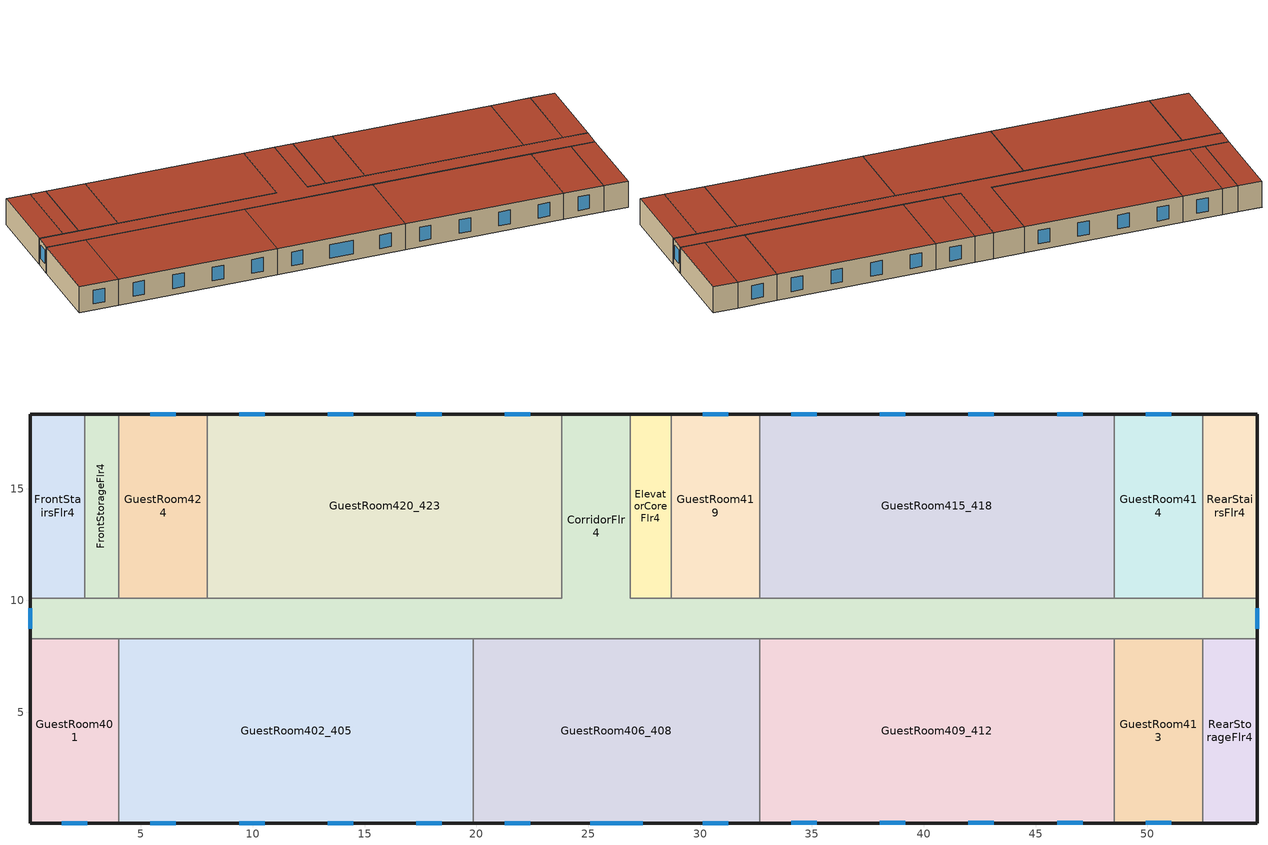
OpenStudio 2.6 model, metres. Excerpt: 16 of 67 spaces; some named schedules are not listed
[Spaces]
GuestRoom413
 floor to GuestRoom313: 52.47,8.28 52.47,0.05 48.51,0.05 48.51,8.28 z8.84
 wall outside: 48.51,0.05 52.47,0.05 z8.84:11.58
 wall to GuestRoom409_412: 48.51,8.28 48.51,0.05 z8.84:11.58
 wall to CorridorFlr4: 52.47,8.28 48.51,8.28 z8.84:11.58
 wall to RearStorageFlr4: 52.47,0.05 52.47,8.28 z8.84:11.58
 window: 49.92,0.05 51.06,0.05 z9.49:10.93
 roof outside: 52.47,0.05 52.47,8.28 48.51,8.28 48.51,0.05 z11.58
GuestRoom415_418
 floor to GuestRoom315_318: 48.51,18.34 48.51,10.11 32.66,10.11 32.66,18.34 z8.84
 wall outside: 48.51,18.34 32.66,18.34 z8.84:11.58
 wall to GuestRoom419: 32.66,18.34 32.66,10.11 z8.84:11.58
 wall to CorridorFlr4: 32.66,10.11 48.51,10.11 z8.84:11.58
 wall to GuestRoom414: 48.51,10.11 48.51,18.34 z8.84:11.58
 window: 47.1,18.34 45.96,18.34 / 39.18,18.34 38.04,18.34 / 43.14,18.34 42,18.34 / 35.21,18.34 34.07,18.34 z9.49:10.93
 roof outside: 48.51,10.11 48.51,18.34 32.66,18.34 32.66,10.11 z11.58
RearStairsFlr4
 floor to RearStairsFlr3: 54.91,18.34 54.91,10.11 52.47,10.11 52.47,18.34 z8.84
 wall outside: 54.91,10.11 54.91,18.34 52.47,18.34 z8.84:11.58
 wall to GuestRoom414: 52.47,18.34 52.47,10.11 z8.84:11.58
 wall to CorridorFlr4: 52.47,10.11 54.91,10.11 z8.84:11.58
 roof outside: 54.91,10.11 54.91,18.34 52.47,18.34 52.47,10.11 z11.58
CorridorFlr4
 floor to CorridorFlr3: 26.87,18.34 26.87,10.11 54.91,10.11 54.91,8.28 0.05,8.28 0.05,10.11 23.82,10.11 23.82,18.34 z8.84
 wall outside: 0.05,10.11 0.05,8.28 / 26.87,18.34 23.82,18.34 / 54.91,8.28 54.91,10.11 z8.84:11.58
 wall to ElevatorCoreFlr4: 28.7,10.11 26.87,10.11 26.87,18.34 z8.84:11.58
 wall to FrontStairsFlr4: 2.49,10.11 0.05,10.11 z8.84:11.58
 wall to GuestRoom420_423: 23.82,18.34 23.82,10.11 7.97,10.11 z8.84:11.58
 wall to GuestRoom406_408: 19.86,8.28 32.66,8.28 z8.84:11.58
 wall to GuestRoom424: 7.97,10.11 4.01,10.11 z8.84:11.58
 wall to GuestRoom402_405: 4.01,8.28 19.86,8.28 z8.84:11.58
 wall to RearStorageFlr4: 52.47,8.28 54.91,8.28 z8.84:11.58
 wall to GuestRoom401: 0.05,8.28 4.01,8.28 z8.84:11.58
 wall to FrontStorageFlr4: 4.01,10.11 2.49,10.11 z8.84:11.58
 wall to GuestRoom414: 52.47,10.11 48.51,10.11 z8.84:11.58
 wall to GuestRoom419: 32.66,10.11 28.7,10.11 z8.84:11.58
 wall to GuestRoom409_412: 32.66,8.28 48.51,8.28 z8.84:11.58
 window: 0.05,9.66 0.05,8.73 / 54.91,8.73 54.91,9.66 z9.68:11.1
 roof outside: 54.91,8.28 54.91,10.11 26.87,10.11 26.87,18.34 23.82,18.34 23.82,10.11 0.05,10.11 0.05,8.28 z11.58
GuestRoom402_405
 floor to GuestRoom302_305: 19.86,8.28 19.86,0.05 4.01,0.05 4.01,8.28 z8.84
 wall outside: 4.01,0.05 19.86,0.05 z8.84:11.58
 wall to GuestRoom406_408: 19.86,0.05 19.86,8.28 z8.84:11.58
 wall to GuestRoom401: 4.01,8.28 4.01,0.05 z8.84:11.58
 window: 5.42,0.05 6.56,0.05 / 13.35,0.05 14.49,0.05 / 9.39,0.05 10.52,0.05 / 17.31,0.05 18.45,0.05 z9.49:10.93
 roof outside: 19.86,0.05 19.86,8.28 4.01,8.28 4.01,0.05 z11.58
GuestRoom401
 floor to GuestRoom301: 4.01,8.28 4.01,0.05 0.05,0.05 0.05,8.28 z8.84
 wall outside: 0.05,8.28 0.05,0.05 4.01,0.05 z8.84:11.58
 window: 1.46,0.05 2.6,0.05 z9.49:10.93
 roof outside: 4.01,0.05 4.01,8.28 0.05,8.28 0.05,0.05 z11.58
RearStorageFlr4
 floor to RearStorageFlr3: 54.91,8.28 54.91,0.05 52.47,0.05 52.47,8.28 z8.84
 wall outside: 52.47,0.05 54.91,0.05 54.91,8.28 z8.84:11.58
 roof outside: 54.91,0.05 54.91,8.28 52.47,8.28 52.47,0.05 z11.58
ElevatorCoreFlr4
 floor to ElevatorCoreFlr3: 28.7,18.34 28.7,10.11 26.87,10.11 26.87,18.34 z8.84
 wall outside: 28.7,18.34 26.87,18.34 z8.84:11.58
 wall to GuestRoom419: 28.7,10.11 28.7,18.34 z8.84:11.58
 roof outside: 28.7,10.11 28.7,18.34 26.87,18.34 26.87,10.11 z11.58
GuestRoom414
 floor to GuestRoom314: 52.47,18.34 52.47,10.11 48.51,10.11 48.51,18.34 z8.84
 wall outside: 52.47,18.34 48.51,18.34 z8.84:11.58
 window: 51.06,18.34 49.92,18.34 z9.49:10.93
 roof outside: 52.47,10.11 52.47,18.34 48.51,18.34 48.51,10.11 z11.58
GuestRoom420_423
 floor to GuestRoom320_323: 23.82,18.34 23.82,10.11 7.97,10.11 7.97,18.34 z8.84
 wall outside: 23.82,18.34 7.97,18.34 z8.84:11.58
 wall to GuestRoom424: 7.97,18.34 7.97,10.11 z8.84:11.58
 window: 22.41,18.34 21.27,18.34 / 18.45,18.34 17.31,18.34 / 10.52,18.34 9.39,18.34 / 14.49,18.34 13.35,18.34 z9.49:10.93
 roof outside: 23.82,10.11 23.82,18.34 7.97,18.34 7.97,10.11 z11.58
GuestRoom424
 floor to GuestRoom324: 7.97,18.34 7.97,10.11 4.01,10.11 4.01,18.34 z8.84
 wall outside: 7.97,18.34 4.01,18.34 z8.84:11.58
 wall to FrontStorageFlr4: 4.01,18.34 4.01,10.11 z8.84:11.58
 window: 6.56,18.34 5.42,18.34 z9.49:10.93
 roof outside: 7.97,10.11 7.97,18.34 4.01,18.34 4.01,10.11 z11.58
GuestRoom406_408
 floor to GuestRoom306_308: 32.66,8.28 32.66,0.05 19.86,0.05 19.86,8.28 z8.84
 wall outside: 19.86,0.05 32.66,0.05 z8.84:11.58
 wall to GuestRoom409_412: 32.66,0.05 32.66,8.28 z8.84:11.58
 window: 21.27,0.05 22.41,0.05 / 25.08,0.05 27.44,0.05 / 30.11,0.05 31.25,0.05 z9.49:10.93
 roof outside: 32.66,0.05 32.66,8.28 19.86,8.28 19.86,0.05 z11.58
GuestRoom419
 floor to GuestRoom319: 32.66,18.34 32.66,10.11 28.7,10.11 28.7,18.34 z8.84
 wall outside: 32.66,18.34 28.7,18.34 z8.84:11.58
 window: 31.25,18.34 30.11,18.34 z9.49:10.93
 roof outside: 32.66,10.11 32.66,18.34 28.7,18.34 28.7,10.11 z11.58
FrontStorageFlr4
 floor to FrontStorageFlr3: 4.01,18.34 4.01,10.11 2.49,10.11 2.49,18.34 z8.84
 wall outside: 4.01,18.34 2.49,18.34 z8.84:11.58
 wall to FrontStairsFlr4: 2.49,18.34 2.49,10.11 z8.84:11.58
 roof outside: 4.01,10.11 4.01,18.34 2.49,18.34 2.49,10.11 z11.58
FrontStairsFlr4
 floor to FrontStairsFlr3: 2.49,18.34 2.49,10.11 0.05,10.11 0.05,18.34 z8.84
 wall outside: 2.49,18.34 0.05,18.34 0.05,10.11 z8.84:11.58
 roof outside: 2.49,10.11 2.49,18.34 0.05,18.34 0.05,10.11 z11.58
GuestRoom409_412
 floor to GuestRoom309_312: 48.51,8.28 48.51,0.05 32.66,0.05 32.66,8.28 z8.84
 wall outside: 32.66,0.05 48.51,0.05 z8.84:11.58
 window: 38.04,0.05 39.18,0.05 / 45.96,0.05 47.1,0.05 / 42,0.05 43.14,0.05 / 34.07,0.05 35.21,0.05 z9.49:10.93
 roof outside: 48.51,0.05 48.51,8.28 32.66,8.28 32.66,0.05 z11.58
[Site]
Vancouver Intl AP_BC_CAN: Latitude {deg}=49.195; Longitude {deg}=-123.184; Time Zone {hr}=-8; Elevation {m}=4.3; Terrain=Suburbs
[Building]
SmallHotel-CAN_BC_Vancouver.Intl.AP.718920_CWEC2016.epw created: 2018-09-18 17:35:47 +0000: North Axis {deg}=180; Default Construction Set=BTAP-Mass at hdd = 2800.0; Standards Number of Stories=4; Standards Number of Above Ground Stories=4; Standards Building Type=SmallHotel
[Site:WaterMainsTemperature]
Calculation Method=Correlation; Annual Average Outdoor Air Temperature {C}=10.4083; Maximum Difference In Monthly Average Outdoor Air Temperatures {deltaC}=14.1
[Site:GroundTemperature:BuildingSurface]
19.527, 19.502, 19.536, 19.598, 20.002, 21.64, 22.225, 22.375, 21.449, 20.121, 19.802, 19.633
[ClimateZones]
Climate Zone Institution Name 2=CEC; Climate Zone Document Name 2=California Climate Zone Descriptions; Climate Zone Document Year 2=1995
[SizingPeriod:DesignDay] Barometric Pressure {Pa}=101273; Sky Clearness=0; Rain Indicator=0; Snow Indicator=0; Day of Month=21; Daylight Saving Time Indicator=0; Humidity Indicating Type=Wetbulb; Dry-Bulb Temperature Range Modifier Type=DefaultMultipliers
Name | Maximum Dry-Bulb Temperature {C} | Daily Dry-Bulb Temperature Range {deltaC} | Humidity Indicating Conditions at Maximum Dry-Bulb | Wind Speed {m/s} | Wind Direction {deg} | Month | Day Type | Solar Model Indicator | ASHRAE Taub | ASHRAE Taud
Vancouver Intl AP Ann Htg 99.6% Condns DB | -6.1 | 0 | -6.1 | 3 | 100 | 12 | WinterDesignDay | ASHRAEClearSky
Vancouver Intl AP Ann Clg .4% Condns DB=>MWB | 25.1 | 7.6 | 18.5 | 3.7 | 300 | 7 | SummerDesignDay | ASHRAETau | 0.359 | 2.485
[Material:NoMass] Roughness=Smooth; Thermal Absorptance=0.9; Solar Absorptance=0.7
Name | Thermal Resistance {m2-K/W} | Visible Absorptance
Typical Carpet Pad; Typical Carpet Pad 1 | 0.21648 | 0.8
Typical Insulation 1 | 4.14482 | 0.7
Typical Insulation 2 | 2.90366 | 0.7
Typical Insulation 3 | 4.40527 | 0.7
Typical Carpet Pad 2 | 1.25503 | 0.8
Typical Carpet Pad 3; Typical Carpet Pad 4 | 1.69459 | 0.8
Typical Insulation 4 | 0.416649 | 0.7
Typical Insulation 5 | 0.416667 | 0.7
[Material]
Name | Roughness | Thickness {m} | Conductivity {W/m-K} | Density {kg/m3} | Specific Heat {J/kg-K} | Thermal Absorptance | Solar Absorptance | Visible Absorptance
G05 25mm wood | MediumSmooth | 0.0254 | 0.15 | 608 | 1630 | 0.9 | 0.5 | 0.5
100mm Normalweight concrete floor 1 | MediumSmooth | 0.1016 | 2.31 | 2322 | 832
G01 13mm gypsum board 1 | Smooth | 0.0127 | 0.16 | 800 | 1090 | 0.9 | 0.7 | 0.5
4 in. Normalweight Concrete Floor 1 | MediumRough | 0.1016 | 2.31 | 2322 | 832 | 0.9 | 0.7 | 0.7
1IN Stucco 1 | Smooth | 0.0253 | 0.6918 | 1858 | 837 | 0.9 | 0.7 | 0.92
8IN CONCRETE HW RefBldg 1 | Rough | 0.2032 | 1.311 | 2240 | 836.8 | 0.9 | 0.7 | 0.7
1/2IN Gypsum 1 | Smooth | 0.0127 | 0.16 | 784.9 | 830 | 0.9 | 0.4 | 0.4
Metal Roof Surface 1; F08 Metal surface 1 | Smooth | 0.0008 | 45.28 | 7824 | 500 | 0.9 | 0.7 | 0.7
6 in. Normalweight Concrete Floor 1; 6 in. Normalweight Concrete Floor 2; 6 in. Normalweight Concrete Floor 3 | MediumRough | 0.1524 | 2.31 | 2322 | 832 | 0.9 | 0.7 | 0.7
[Construction]
BTAP-Int-Partition; BTAP-Int-Door: G05 25mm wood
BTAP-Int-Floor: 100mm Normalweight concrete floor 1, Typical Carpet Pad
BTAP-Int-Wall: G01 13mm gypsum board 1, G01 13mm gypsum board 1
BTAP-Int-Ceiling: Typical Carpet Pad, 100mm Normalweight concrete floor 1
BTAP-Int-Window: SimpleGlazing
BTAP-Ext-Floor-Mass:U-0.227: Typical Insulation 1, 4 in. Normalweight Concrete Floor 1, Typical Carpet Pad 1
BTAP-Ext-Wall-Mass:U-0.315: 1IN Stucco 1, 8IN CONCRETE HW RefBldg 1, Typical Insulation 2, 1/2IN Gypsum 1
BTAP-Ext-Roof-Metal:U-0.227: Metal Roof Surface 1, Typical Insulation 3
BTAP-Grnd-Floor-Mass:U-0.757: 6 in. Normalweight Concrete Floor 1, Typical Carpet Pad 2
BTAP-Grnd-Wall-Mass:U-0.568: 6 in. Normalweight Concrete Floor 2, Typical Carpet Pad 3
BTAP-Grnd-Roof-Mass:U-0.568: 6 in. Normalweight Concrete Floor 3, Typical Carpet Pad 4
BTAP-Ext-FixedWindow:U=0.240 SHGC=0.600; BTAP-Ext-GlassDoors:U=0.240 SHGC=0.600; BTAP-Ext-Skylights:U=0.240 SHGC=0.600; BTAP-Ext-DaylightDomes:U=0.240 SHGC=0.600; BTAP-Ext-DaylightDiffuser:U=0.240 SHGC=0.600: SimpleGlazing:U=0.240 SHGC=0.600
BTAP-Ext-Door:U-2.4: F08 Metal surface 1, Typical Insulation 4
BTAP-Ext-OverHeadDoor:U-2.4: Typical Insulation 5
[DefaultConstructionSet]
BTAP-Mass at hdd = 2800.0: Default Exterior Surface Constructions=BTAP-Mass at hdd = 2800.0; Default Interior Surface Constructions=Default Surface Constructions 2; Default Ground Contact Surface Constructions=BTAP-Mass at hdd = 2800.0 1; Default Exterior SubSurface Constructions=BTAP-Mass at hdd = 2800.0; Default Interior SubSurface Constructions=Default Sub Surface Constructions 2; Interior Partition Construction=BTAP-Int-Partition
[DefaultSurfaceConstructions]
Name | Floor Construction | Wall Construction | Roof Ceiling Construction
Default Surface Constructions 2 | BTAP-Int-Floor | BTAP-Int-Wall | BTAP-Int-Ceiling
BTAP-Mass at hdd = 2800.0 | BTAP-Ext-Floor-Mass:U-0.227 | BTAP-Ext-Wall-Mass:U-0.315 | BTAP-Ext-Roof-Metal:U-0.227
BTAP-Mass at hdd = 2800.0 1 | BTAP-Grnd-Floor-Mass:U-0.757 | BTAP-Grnd-Wall-Mass:U-0.568 | BTAP-Grnd-Roof-Mass:U-0.568
[DefaultSubSurfaceConstructions]
Name | Fixed Window Construction | Operable Window Construction | Door Construction | Glass Door Construction | Overhead Door Construction | Skylight Construction | Tubular Daylight Dome Construction | Tubular Daylight Diffuser Construction
Default Sub Surface Constructions 2 | BTAP-Int-Window | BTAP-Int-Window | BTAP-Int-Door
BTAP-Mass at hdd = 2800.0 | BTAP-Ext-FixedWindow:U=0.240 SHGC=0.600 | BTAP-Ext-FixedWindow:U=0.240 SHGC=0.600 | BTAP-Ext-Door:U-2.4 | BTAP-Ext-GlassDoors:U=0.240 SHGC=0.600 | BTAP-Ext-OverHeadDoor:U-2.4 | BTAP-Ext-Skylights:U=0.240 SHGC=0.600 | BTAP-Ext-DaylightDomes:U=0.240 SHGC=0.600 | BTAP-Ext-DaylightDiffuser:U=0.240 SHGC=0.600
[WindowMaterial:SimpleGlazingSystem] Solar Heat Gain Coefficient=0.6; Visible Transmittance=0.21
Name | U-Factor {W/m2-K}
SimpleGlazing | 2.2
SimpleGlazing:U=0.240 SHGC=0.600 | 2.4
[Space] Building Story=BuildingStory4
Name | Space Type | Thermal Zone
GuestRoom424 | Space Function Guest room | GuestRoom424 ZN
GuestRoom413 | Space Function Guest room | GuestRoom413 ZN
GuestRoom419 | Space Function Guest room | GuestRoom419 ZN
GuestRoom402_405 | Space Function Guest room | GuestRoom402_405 ZN
GuestRoom420_423 | Space Function Guest room | GuestRoom420_423 ZN
GuestRoom415_418 | Space Function Guest room | GuestRoom415_418 ZN
RearStairsFlr4 | Space Function Stairway/Stairwell-sch-F | RearStairsFlr4 ZN
GuestRoom414 | Space Function Guest room | GuestRoom414 ZN
CorridorFlr4 | Space Function Corridor/Transition area other-sch-F | CorridorFlr4 ZN
GuestRoom406_408 | Space Function Guest room | GuestRoom406_408 ZN
GuestRoom401 | Space Function Guest room | GuestRoom401 ZN
GuestRoom409_412 | Space Function Guest room | GuestRoom409_412 ZN
RearStorageFlr4 | Space Function Storage room <= 5 m2 <= 100 m2-sch-F | RearStorageFlr4 ZN
ElevatorCoreFlr4 | Space Function Lobby - elevator | ElevatorCoreFlr4 ZN
FrontStorageFlr4 | Space Function Storage room <= 5 m2 <= 100 m2-sch-F | FrontStorageFlr4 ZN
FrontStairsFlr4 | Space Function Stairway/Stairwell-sch-F | FrontStairsFlr4 ZN
[BuildingStory]
BuildingStory4
[SpaceType] Standards Building Type=Space Function
Name | Default Schedule Set | Design Specification Outdoor Air Object | Standards Space Type
Space Function Corridor/Transition area other-sch-F | Space Function Corridor/Transition area other-sch-F Schedule Set | Space Function Corridor/Transition area other-sch-F Ventilation | Corridor/Transition area other-sch-F
Space Function Lobby - elevator | Space Function Lobby - elevator Schedule Set | Space Function Lobby - elevator Ventilation | Lobby - elevator
Space Function Stairway/Stairwell-sch-F | Space Function Stairway/Stairwell-sch-F Schedule Set | Space Function Stairway/Stairwell-sch-F Ventilation | Stairway/Stairwell-sch-F
Space Function Storage room <= 5 m2 <= 100 m2-sch-F | Space Function Storage room <= 5 m2 <= 100 m2-sch-F Schedule Set | Space Function Storage room <= 5 m2 <= 100 m2-sch-F Ventilation | Storage room <= 5 m2 <= 100 m2-sch-F
Space Function Guest room | Space Function Guest room Schedule Set | Space Function Guest room Ventilation | Guest room
[People:Definition] Number of People Calculation Method=People/Area; Fraction Radiant=0.3
Name | People per Space Floor Area {person/m2}
Space Function Corridor/Transition area other-sch-F People Definition; Space Function Storage room <= 5 m2 <= 100 m2-sch-F People Definition | 0.0100036
Space Function Guest room People Definition | 0.0400145
Space Function Lobby - elevator People Definition | 0.100036
Space Function Stairway/Stairwell-sch-F People Definition | 0.00500182
[People] Work Efficiency Schedule=Work Efficiency Schedule; Clothing Insulation Schedule=Clothing Schedule; Air Velocity Schedule=Air Velocity Schedule; Multiplier=1
Name | People Definition | Space or SpaceType
Space Function Corridor/Transition area other-sch-F People | Space Function Corridor/Transition area other-sch-F People Definition | Space Function Corridor/Transition area other-sch-F
Space Function Guest room People | Space Function Guest room People Definition | Space Function Guest room
Space Function Lobby - elevator People | Space Function Lobby - elevator People Definition | Space Function Lobby - elevator
Space Function Stairway/Stairwell-sch-F People | Space Function Stairway/Stairwell-sch-F People Definition | Space Function Stairway/Stairwell-sch-F
Space Function Storage room <= 5 m2 <= 100 m2-sch-F People | Space Function Storage room <= 5 m2 <= 100 m2-sch-F People Definition | Space Function Storage room <= 5 m2 <= 100 m2-sch-F
[Lights:Definition] Design Level Calculation Method=Watts/Area; Fraction Radiant=0.5; Fraction Visible=0.2
Name | Watts per Space Floor Area {W/m2}
Space Function Corridor/Transition area other-sch-F Lights Definition | 7.10258
Space Function Guest room Lights Definition | 5.10185
Space Function Lobby - elevator Lights Definition | 7.00254
Space Function Stairway/Stairwell-sch-F Lights Definition | 7.40269
Space Function Storage room <= 5 m2 <= 100 m2-sch-F Lights Definition | 6.80247
[Lights] Fraction Replaceable=1
Name | Lights Definition | Space or SpaceType
Space Function Corridor/Transition area other-sch-F Lights | Space Function Corridor/Transition area other-sch-F Lights Definition | Space Function Corridor/Transition area other-sch-F
Space Function Guest room Lights | Space Function Guest room Lights Definition | Space Function Guest room
Space Function Lobby - elevator Lights | Space Function Lobby - elevator Lights Definition | Space Function Lobby - elevator
Space Function Stairway/Stairwell-sch-F Lights | Space Function Stairway/Stairwell-sch-F Lights Definition | Space Function Stairway/Stairwell-sch-F
Space Function Storage room <= 5 m2 <= 100 m2-sch-F Lights | Space Function Storage room <= 5 m2 <= 100 m2-sch-F Lights Definition | Space Function Storage room <= 5 m2 <= 100 m2-sch-F
[DesignSpecification:OutdoorAir] Outdoor Air Method=Sum
Name | Outdoor Air Flow per Floor Area {m3/s-m2}
Space Function Corridor/Transition area other-sch-F Ventilation; Space Function Stairway/Stairwell-sch-F Ventilation | 0.0003048
Space Function Guest room Ventilation | 0.0005588
Space Function Lobby - elevator Ventilation | 0.00404876
Space Function Storage room <= 5 m2 <= 100 m2-sch-F Ventilation | 0.0003556
[DefaultScheduleSet] People Activity Level Schedule=NECB-Activity; Infiltration Schedule=Always On
Name | Number of People Schedule | Lighting Schedule | Electric Equipment Schedule
Space Function Corridor/Transition area other-sch-F Schedule Set; Space Function Guest room Schedule Set; Space Function Stairway/Stairwell-sch-F Schedule Set; Space Function Storage room <= 5 m2 <= 100 m2-sch-F Schedule Set | NECB-F-Occupancy | NECB-F-Lighting | NECB-F-Electric-Equipment
Space Function Lobby - elevator Schedule Set | NECB-C-Occupancy | NECB-C-Lighting | NECB-C-Electric-Equipment
[ThermostatSetpoint:DualSetpoint]
Name | Heating Setpoint Temperature Schedule | Cooling Setpoint Temperature Schedule
Space Function Corridor/Transition area other-sch-F Thermostat 4; Space Function Stairway/Stairwell-sch-F Thermostat 4; Space Function Storage room <= 5 m2 <= 100 m2-sch-F Thermostat 4; Space Function Guest room Thermostat 26; Space Function Guest room Thermostat 27; Space Function Guest room Thermostat 28; Space Function Guest room Thermostat 29; Space Function Guest room Thermostat 30; Space Function Guest room Thermostat 31; Space Function Guest room Thermostat 32; Space Function Guest room Thermostat 33; Space Function Guest room Thermostat 34; Space Function Guest room Thermostat 35; Space Function Stairway/Stairwell-sch-F Thermostat 8; Space Function Storage room <= 5 m2 <= 100 m2-sch-F Thermostat 9 | NECB-F-Thermostat Setpoint-Heating | NECB-F-Thermostat Setpoint-Cooling
Space Function Lobby - elevator Thermostat 4 | NECB-C-Thermostat Setpoint-Heating | NECB-C-Thermostat Setpoint-Cooling
[ElectricEquipment:Definition] Design Level Calculation Method=Watts/Area; Fraction Radiant=0.5
Name | Watts per Space Floor Area {W/m2}
Space Function Guest room Elec Equip Definition | 2.50091
Space Function Lobby - elevator Elec Equip Definition | 1.00036
[ElectricEquipment]
Name | Electric Equipment Definition | Space or SpaceType
Space Function Guest room Elec Equip | Space Function Guest room Elec Equip Definition | Space Function Guest room
Space Function Lobby - elevator Elec Equip | Space Function Lobby - elevator Elec Equip Definition | Space Function Lobby - elevator
[SpaceInfiltration:DesignFlowRate] Schedule=Always On Discrete; Design Flow Rate Calculation Method=Flow/ExteriorArea; Flow per Exterior Surface Area {m3/s-m2}=0.00025; Constant Term Coefficient=0; Temperature Term Coefficient=0; Velocity Term Coefficient=0.224; Velocity Squared Term Coefficient=0
Name | Space or SpaceType
CorridorFlr4 Infiltration | CorridorFlr4
ElevatorCoreFlr4 Infiltration | ElevatorCoreFlr4
FrontStairsFlr4 Infiltration | FrontStairsFlr4
FrontStorageFlr4 Infiltration | FrontStorageFlr4
GuestRoom401 Infiltration | GuestRoom401
GuestRoom402_405 Infiltration | GuestRoom402_405
GuestRoom406_408 Infiltration | GuestRoom406_408
GuestRoom409_412 Infiltration | GuestRoom409_412
GuestRoom413 Infiltration | GuestRoom413
GuestRoom414 Infiltration | GuestRoom414
GuestRoom415_418 Infiltration | GuestRoom415_418
GuestRoom419 Infiltration | GuestRoom419
GuestRoom420_423 Infiltration | GuestRoom420_423
GuestRoom424 Infiltration | GuestRoom424
RearStairsFlr4 Infiltration | RearStairsFlr4
RearStorageFlr4 Infiltration | RearStorageFlr4
[ThermalZone] Use Ideal Air Loads=No
Name | Thermostat
CorridorFlr4 ZN | Space Function Corridor/Transition area other-sch-F Thermostat 4
ElevatorCoreFlr4 ZN | Space Function Lobby - elevator Thermostat 4
FrontStairsFlr4 ZN | Space Function Stairway/Stairwell-sch-F Thermostat 4
FrontStorageFlr4 ZN | Space Function Storage room <= 5 m2 <= 100 m2-sch-F Thermostat 4
GuestRoom401 ZN | Space Function Guest room Thermostat 26
GuestRoom402_405 ZN | Space Function Guest room Thermostat 27
GuestRoom406_408 ZN | Space Function Guest room Thermostat 28
GuestRoom409_412 ZN | Space Function Guest room Thermostat 29
GuestRoom413 ZN | Space Function Guest room Thermostat 30
GuestRoom414 ZN | Space Function Guest room Thermostat 31
GuestRoom415_418 ZN | Space Function Guest room Thermostat 32
GuestRoom419 ZN | Space Function Guest room Thermostat 33
GuestRoom420_423 ZN | Space Function Guest room Thermostat 34
GuestRoom424 ZN | Space Function Guest room Thermostat 35
RearStairsFlr4 ZN | Space Function Stairway/Stairwell-sch-F Thermostat 8
RearStorageFlr4 ZN | Space Function Storage room <= 5 m2 <= 100 m2-sch-F Thermostat 9
[Schedule:Ruleset]
NECB-F-Thermostat Setpoint-Heating: Default Day Schedule=NECB-F-Thermostat Setpoint-Heating Default
[Schedule:Constant]
Always On Discrete: Value=1
